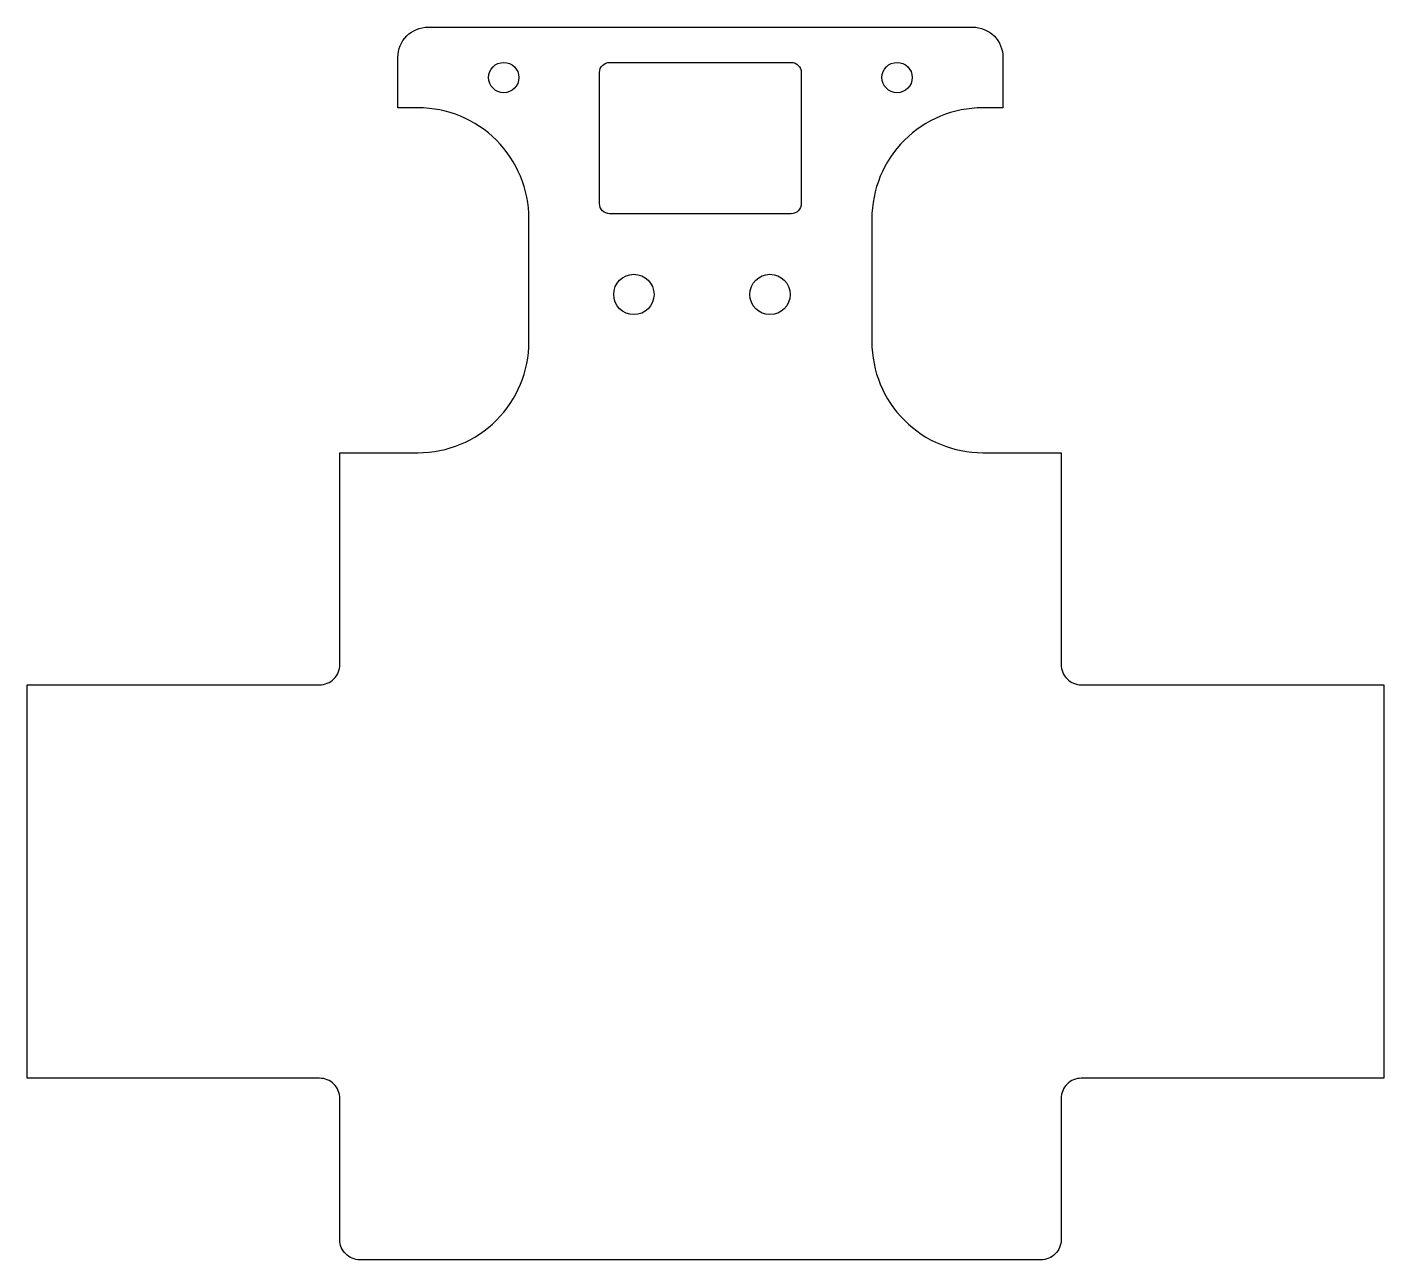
# Model space of a CAD drawing. Header units: millimetres. Extents: x 26 to 161, y 39 to 161.
import ezdxf

# ---------------------------------------------------------------- set-up
doc = ezdxf.new("R2010")
doc.units = ezdxf.units.MM

msp = doc.modelspace()

# ---------------------------------------------------------------- linework, layer by layer
msp.add_lwpolyline([(129, 98, 0.414214), (131, 96), (161, 96), (161, 57), (131, 57, 0.414214), (129, 55), (129, 41, -0.414214), (127, 39), (59.47, 39, -0.414214), (57.47, 41), (57.47, 55, 0.414214), (55.47, 57), (26.47, 57), (26.47, 96), (55.47, 96, 0.414214), (57.47, 98), (57.47, 119), (65.23, 119, 0.414214), (76.23, 130), (76.23, 142.19, 0.414214), (65.23, 153.19), (63.23, 153.19), (63.23, 158.19, -0.414214), (66.23, 161.19), (120.23, 161.19, -0.414214), (123.23, 158.19), (123.23, 153.19), (121.23, 153.19, 0.414214), (110.23, 142.19), (110.23, 130, 0.414214), (121.23, 119), (129, 119), (129, 98)], format="xyb")
msp.add_lwpolyline([(84.23, 157.69), (102.23, 157.69, -0.414214), (103.23, 156.69), (103.23, 143.69, -0.414214), (102.23, 142.69), (84.23, 142.69, -0.414214), (83.23, 143.69), (83.23, 156.69, -0.414214)], format="xyb", close=True)
for centre, radius in [((73.73, 156.19), 1.5), ((112.73, 156.19), 1.5), ((86.63, 134.69), 2), ((100.13, 134.69), 2)]:
    msp.add_circle(centre, radius)

doc.saveas('drawing.dxf')
